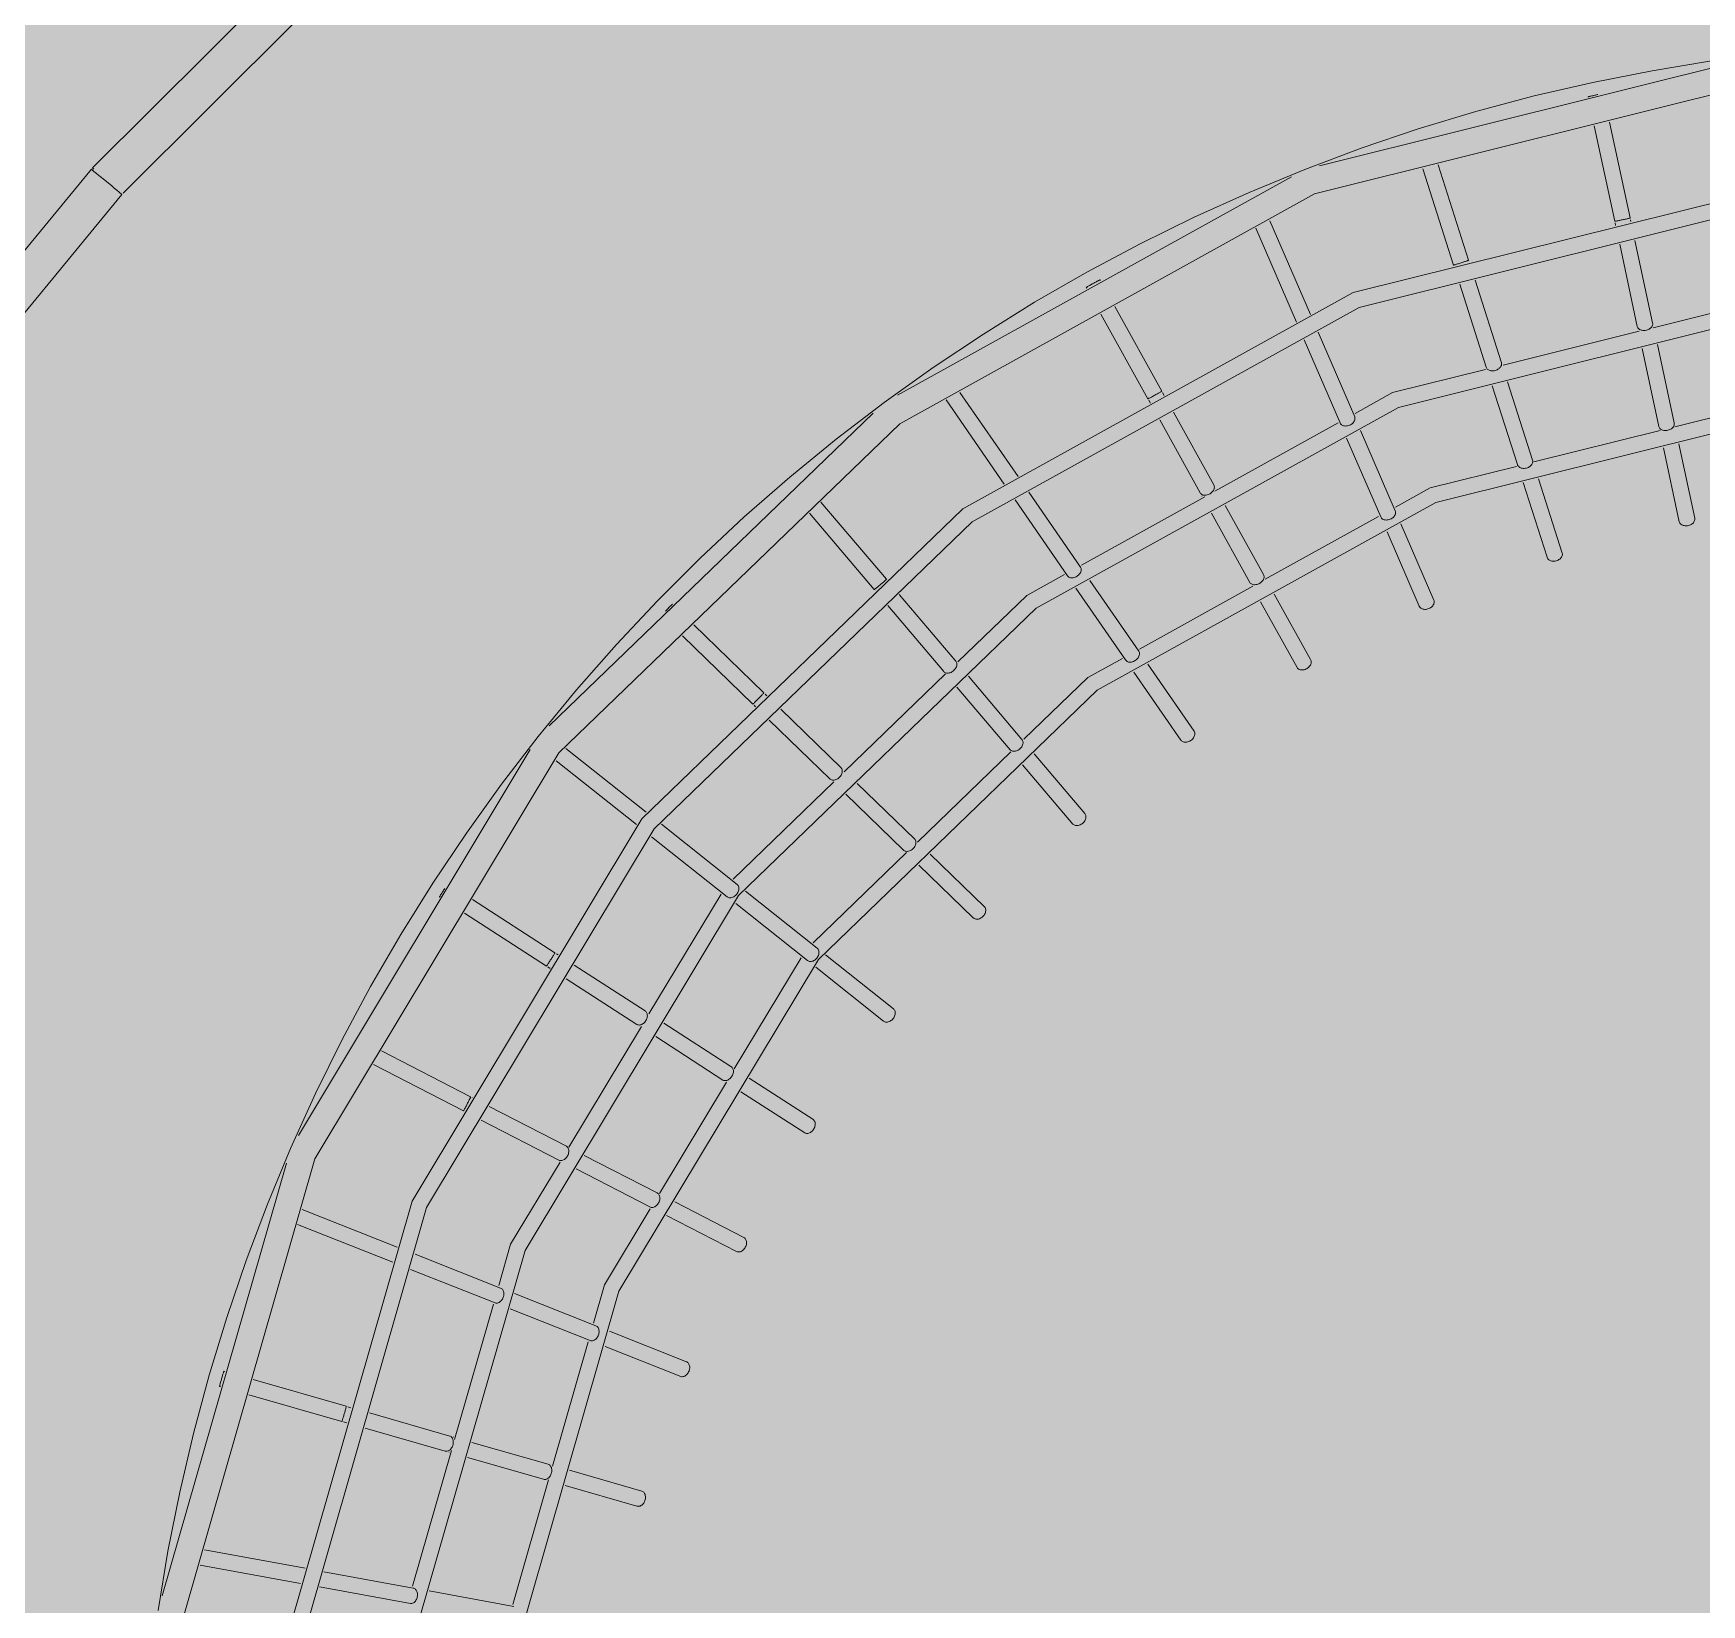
# Model space of a CAD drawing. Header units: millimetres. Extents: x -31757 to 121236, y -27283 to 59400.
# Drawn here: x 48921 to 50823, y 47683 to 49475 of the extents above; entities that cross this region are included whole.
import ezdxf

# ---------------------------------------------------------------- set-up
doc = ezdxf.new("R2010")
doc.units = ezdxf.units.MM
for name, color, linetype, lineweight in [('06_部屋の色', 8, 'Continuous', 0), ('10_見えがかり', 7, 'Continuous', 13), ('11_見えがかり（家具）', 8, 'Continuous', 9)]:
    doc.layers.add(name, color=color, linetype=linetype, lineweight=lineweight)

msp = doc.modelspace()

# ---------------------------------------------------------------- hatches: boundary and pattern name
at = {"layer": '06_部屋の色', "true_color": 0xf6e3a4}
h = msp.add_hatch(color=8, dxfattribs=at)
h.paths.add_polyline_path([(37121.8, 42081.2), (37460.6, 42484.9), (37800.4, 42887.9), (36072.4, 44348.7), (39234.8, 48988.5), (39431.2, 49276.7), (39322.7, 49373.6), (39316.9, 49378.8), (39496.9, 49642.9), (39611.1, 49540.6), (39795.6, 49811.2), (39687.3, 49908.5), (39681.5, 49913.7), (39861.6, 50178), (39975.6, 50075.3), (40009.7, 50125.4), (40040.8, 50171), (41255.9, 51953.7), (41148.6, 52052.4), (41142.8, 52057.7), (41323.5, 52322.9), (41429.2, 52225.4), (41436.5, 52218.7), (41621.7, 52490.5), (41514.7, 52589.5), (41508.9, 52594.8), (41689.8, 52860.2), (41802.5, 52755.7), (41822.1, 52784.5), (42460.9, 53721.7), (42489.9, 53764.2), (42585.7, 53895.5), (42599.7, 53914.6), (42604.4, 53920.3), (42708.9, 54045.6), (42719.4, 54058.2), (42787.8, 54136.5), (42789.9, 54138.9), (42851.9, 54248.7), (42853.6, 54251.8), (42853.6, 54251.9), (42855.9, 54255.5), (43006.4, 54494.7), (43009, 54498), (43179.6, 54718.9), (43182.4, 54721.9), (43373.5, 54925.4), (43376.6, 54928.2), (43586.3, 55112.4), (43589.7, 55114.8), (43816, 55278.1), (43817.8, 55279.1), (44024.5, 55399.8), (44060.7, 55420.9), (44277.9, 55521.2), (44317.9, 55539.6), (44543.7, 55618.6), (44585.3, 55633.1), (44817.7, 55690), (44860.4, 55700.5), (45097.2, 55734.8), (45139.9, 55741), (45140.7, 55741.1), (45144.9, 55741.3), (45427.3, 55754.9), (45483, 55754.9), (47818.2, 55754.5), (47818.4, 55903), (47818.4, 55906.5), (51414.4, 55906), (51414.2, 55759.5), (51414.2, 55754), (51454.3, 55754), (51465.9, 55754), (54573.7, 55753.6), (54613.5, 55753.6), (54615.4, 55753.6), (54621.5, 55753.6), (54623.5, 55753.5), (54625.5, 55753.4), (54626, 55753.3), (54921.2, 55738.5), (54925.4, 55737.8), (55213.9, 55693.9), (55218.1, 55692.9), (55500.8, 55620.2), (55504.7, 55618.8), (55778.8, 55518.2), (55782.5, 55516.4), (56045.2, 55388.7), (56048.5, 55386.6), (56297.2, 55233.1), (56300.2, 55230.8), (56532.3, 55053.1), (56533.1, 55052.3), (56744.8, 54853.6), (56751, 54847.7), (56772.1, 54825.8), (56777.2, 54820.5), (56821.3, 54774.8), (56991.9, 54597.6), (59427.7, 52068.4), (59746.8, 51737.1), (59781.4, 51701.1), (59794.3, 51687.7), (59792.1, 51685.6), (59685.5, 51582.1), (59787.6, 51476.3), (59791.1, 51472.7), (59705, 51389), (59196, 50899.2), (59143.7, 50847.7), (59044.4, 50949.6), (59037.6, 50956.5), (59034, 50953), (59033.8, 50952.8), (59033.1, 50952.1), (59029.9, 50949), (58743.2, 50666.6), (58401.6, 50334.7), (58400.1, 50333.3), (58394.2, 50327.5), (57903.5, 49839.6), (57892.9, 49829), (57459.3, 49402), (57563.5, 49297.4), (57566.6, 49294.3), (57502.7, 49231.4), (57154, 48880), (56803.1, 48530.9), (56319, 48038.3), (56153.9, 47871.8), (56045.6, 47978.5), (55701.8, 47631.8), (55695.6, 47625.4), (55514.2, 47438.2), (55619.3, 47335.4), (55622.9, 47331.9), (55470.9, 47175.2), (55131.2, 46829.4), (54643.1, 46321.1), (54162.4, 45825.1), (53814.8, 45458.4), (53742.7, 45383.3), (53637.7, 45483.3), (53632.6, 45488.1), (53421.1, 45267.7), (53527.7, 45166.4), (53531.3, 45163), (53479.2, 45108.7), (52996.9, 44594.7), (52522.1, 44093.2), (52295.7, 43848.7), (52189.7, 43947.7), (52184.5, 43952.5), (52071.6, 43830.4), (52067.7, 43826.3), (51742.6, 43479.6), (51737.9, 43474.5), (51735.6, 43472.1), (51731.2, 43467.3), (51729.8, 43465.8), (51272.8, 42967.2), (51268.6, 42962.6), (50788.3, 42443.3), (50777.9, 42432.1), (50470.8, 42092.4), (50464.2, 42085.1), (50122.7, 41712.2), (49662.4, 41198.3), (49653.5, 41188.4), (49653.4, 41188.2), (49652.4, 41187.1), (49194.4, 40680.5), (49188.9, 40674.4), (48872.2, 40316), (48867.4, 40310.6), (48534.9, 39939.1), (48530, 39933.5), (48072.9, 39411.1), (48066.1, 39403.3), (47608.6, 38885.3), (47437.2, 38686.8), (47550, 38588.5), (47551.8, 38587), (47406.2, 38418.2), (47073.7, 38037.8), (46615.8, 37502), (46164.6, 36979.1), (45852.2, 36608.5), (45590.5, 36302.3), (44600.9, 37138.8), (44291.6, 37400.2), (44789.6, 37987.1), (45302.9, 38587.4), (45805.3, 39170.5), (46309.8, 39751.7), (43444.8, 42248), (42931, 41656.2), (42419.5, 41062.4), (41910.1, 40466.8), (41389.8, 39853.7), (41349.7, 39806.3), (43641.2, 37870.2), (43189.5, 37333.6), (42700.5, 36748.6), (42375.7, 36357.7), (41893.4, 35773.6), (41891, 35772), (41887.6, 35772.2), (35947.6, 40658.3), (35945.8, 40661.7), (35947, 40665.4), (36615.4, 41474)])
h.paths.add_polyline_path([(52361.6, 48399.8), (52291.4, 48477.5), (52216.2, 48550.4), (52136.5, 48618.2), (52052.4, 48680.7), (51964.5, 48737.5), (51873, 48788.5), (51778.4, 48833.3), (51681.1, 48871.9), (51581.5, 48904.1), (51479.9, 48929.6), (51376.9, 48948.5), (51272.9, 48960.5), (51168.3, 48965.8), (51063.6, 48964.2), (50959.3, 48955.8), (50855.7, 48940.5), (50753.4, 48918.5), (50652.7, 48889.9), (50554, 48854.7), (50457.9, 48813.2), (50364.7, 48765.4), (50274.8, 48711.7), (50188.7, 48652.2), (50106.6, 48587.2), (50029, 48517), (49956.1, 48441.8), (49888.3, 48362.1), (49825.8, 48278), (49769, 48190.1), (49718, 48098.7), (49673.1, 48004), (49634.5, 47906.7), (49602.4, 47807.1), (49576.8, 47705.5), (49558, 47602.6), (49545.9, 47498.5), (49540.7, 47393.9), (49542.3, 47289.3), (49550.7, 47184.9), (49566, 47081.3), (49588, 46978.9), (49616.6, 46878.3), (49651.8, 46779.6), (49693.3, 46683.5), (49741, 46590.4), (49794.7, 46500.5), (49854.2, 46414.3), (49919.2, 46332.3), (49989.5, 46254.6), (50064.6, 46181.7), (50144.4, 46113.9), (50228.4, 46051.4), (50316.4, 45994.6), (50407.8, 45943.6), (50502.4, 45898.7), (50599.7, 45860.2), (50699.4, 45828), (50801, 45802.5), (50903.9, 45783.6), (51007.9, 45771.5), (51112.5, 45766.3), (51217.2, 45767.9), (51321.5, 45776.3), (51425.1, 45791.6), (51527.5, 45813.6), (51628.2, 45842.2), (51726.8, 45877.4), (51822.9, 45918.9), (51916.1, 45966.6), (52006, 46020.4), (52092.1, 46079.9), (52174.2, 46144.9), (52251.9, 46215.1), (52324.8, 46290.2), (52392.6, 46370), (52455.1, 46454.1), (52511.9, 46542), (52562.8, 46633.4), (52607.7, 46728.1), (52646.3, 46825.4), (52678.4, 46925), (52704, 47026.6), (52722.8, 47129.5), (52734.9, 47233.5), (52740.2, 47338.1), (52738.6, 47442.8), (52730.1, 47547.1), (52714.9, 47650.8), (52692.9, 47753.1), (52664.3, 47853.8), (52629.1, 47952.5), (52587.5, 48048.6), (52539.8, 48141.7), (52486.1, 48231.6), (52426.6, 48317.8)], flags=0)
at = {"layer": '10_見えがかり'}
msp.add_hatch(color=8, dxfattribs=at).paths.add_polyline_path([(42365.7, 53851.9), (42479.8, 54008.2), (42603.8, 54156.9), (42665.2, 54227.2), (42723, 54329.7), (42881.7, 54581.9), (43063.8, 54817.6), (43267.7, 55034.8), (43491.5, 55231.4), (43733.1, 55405.6), (43990.3, 55555.9), (44260.8, 55680.7), (44542, 55779), (44831.3, 55849.9), (45113.4, 55890.8), (45126.1, 55892.6), (45423.7, 55906.9), (47816.4, 55906.5), (52850.6, 55905.8), (53007.7, 55905.8), (53241.3, 55905.8), (54357.6, 55905.6), (54625.4, 55905.6), (54627.5, 55905.5), (55040.7, 55905.4), (55250.6, 55873.5), (55555.2, 55795.2), (55850.5, 55686.8), (56133.5, 55549.2), (56401.1, 55384), (56650.9, 55192.8), (56879.6, 54978), (60015.9, 51721.4), (59993.6, 51699.9), (60382.1, 51296.5), (60274, 51192.5), (59901.1, 51579.6), (59829.4, 51510), (59704.9, 51389), (59196, 50899.2), (58999.5, 50705.7), (58849.5, 50557.9), (58500.7, 50219.1), (57999.8, 49721), (57502.7, 49231.4), (57154, 48880), (57142.7, 48868.8), (56815.3, 48543.2), (56309.1, 48028.2), (56152.5, 47870.4), (55810.5, 47525.5), (55485.3, 47190), (55131.2, 46829.4), (54643.1, 46321.1), (54162.4, 45825.1), (53814.8, 45458.4), (53606.4, 45241.3), (53532.7, 45164.4), (53479.2, 45108.7), (52996.9, 44594.7), (52522, 44093.2), (52294.3, 43847.3), (52178.7, 43722.5), (51847.2, 43368.9), (51380.5, 42859.8), (50890.2, 42329.6), (50576.8, 41983), (50235.5, 41610.4), (49818, 41144.2), (49765.3, 41085.3), (49302.1, 40573), (48967.5, 40194.4), (48644.2, 39833.2), (48180.1, 39302.8), (47722.9, 38785.1), (47553.1, 38588.5), (47392.7, 38402.7), (47073.7, 38037.8), (46615.8, 37502), (46164.6, 36979.1), (45838.8, 36592.9), (45535.2, 36237.6), (45072.4, 35683.3), (44616.2, 35141.8), (44319.2, 34781), (43995.5, 34393), (43550.1, 33846.7), (43111.2, 33313.5), (42801, 32927.8), (42488.3, 32544), (42053.7, 31998.2), (41611.1, 31447.6), (41310.8, 31065.1), (41007.9, 30684.7), (40574.4, 30126.9), (40138.2, 29571.3), (39909.1, 29272.3), (39891.6, 29285.9), (39872.6, 29261.3), (32761.7, 34756.3), (32608.6, 34882.9), (32463.8, 35019.5), (32328.3, 35165.4), (32202.6, 35319.9), (32087.4, 35482.2), (31983, 35651.8), (31890.1, 35827.9), (31808.8, 36009.7), (31739.7, 36196.4), (31683.1, 36387.3), (31639, 36581.5), (31607.8, 36778.1), (31589.6, 36976.4), (31584.5, 37175.4), (31592.4, 37374.4), (31613.3, 37572.4), (31647.3, 37768.6), (31694, 37962.1), (31753.3, 38152.2), (31825, 38338), (31895.9, 38490.9), (32118.9, 38816.4), (32136.5, 38844), (35925.4, 44403), (36028.1, 44553.6), (36318, 44979), (36378.3, 45067.4), (36524.9, 45282.6), (37696.6, 47001.6), (39118.1, 49087.1), (39858, 50172.7), (39862.7, 50179.7), (40319.1, 50849.2), (40623.3, 51295.5), (40989.2, 51832.4), (41141.4, 52055.7), (41297.5, 52284.7)])

# ---------------------------------------------------------------- linework, layer by layer
at = {"layer": '11_見えがかり（家具）'}
for points in [[(48989, 49321.7), (49189.4, 49521.7), (49192.1, 49519.1), (49194.7, 49516.4), (49200, 49511.1), (49202.7, 49508.4), (49208, 49503.1), (49209.3, 49501.8), (49210.6, 49500.5), (49215.9, 49495.2), (49218.6, 49492.5), (49221.2, 49489.9), (49023.8, 49292.9)], [(50387.7, 49324.2), (50885.7, 49448.3)], [(50834.6, 49443.6), (50766.7, 49432.5), (50699.3, 49419.2), (50632.4, 49403.7), (50566, 49385.9), (50500.2, 49366.1), (50435.1, 49344.1), (50370.8, 49319.9), (50307.3, 49293.7), (50244.6, 49265.4), (50183, 49235.1), (50122.3, 49202.7), (50062.8, 49168.4), (50004.4, 49132.2), (49947.2, 49094.1), (49891.3, 49054.1), (49836.7, 49012.4), (49783.6, 48968.8), (49731.8, 48923.6), (49681.6, 48876.7), (49633, 48828.1), (49586, 48778), (49540.6, 48726.4), (49496.9, 48673.3), (49455, 48618.8), (49415, 48563), (49376.7, 48505.9), (49340.4, 48447.6), (49305.9, 48388.1), (49273.5, 48327.6), (49243, 48266), (49214.6, 48203.4), (49188.2, 48140), (49163.9, 48075.7), (49141.8, 48010.6), (49121.8, 47944.9), (49103.9, 47878.5), (49088.2, 47811.6), (49074.8, 47744.2), (49063.5, 47676.4)], [(50906.1, 49422.7), (50381.8, 49292), (49909.1, 49030), (49520.4, 48654.6), (49242.1, 48191.5), (49093.2, 47672)], [(50693.7, 49402.5), (50693.7, 49402.6), (50693.7, 49402.7), (50693.9, 49402.8), (50694.3, 49402.9), (50694.8, 49403)], [(50694.8, 49403), (50695.4, 49403.2), (50696.2, 49403.4), (50697.1, 49403.6), (50698.1, 49403.8), (50699.2, 49404), (50700.3, 49404.3), (50701.4, 49404.5), (50702.4, 49404.8), (50703.5, 49405), (50704.6, 49405.2), (50704.8, 49405.3)], [(50718.3, 49373.8), (50741.7, 49264.6), (50741.7, 49264.6), (50741.5, 49264.5), (50741.1, 49264.4), (50740.6, 49264.3), (50740, 49264.1), (50739.2, 49263.9), (50738.3, 49263.7), (50737.3, 49263.4), (50736.2, 49263.2), (50735.1, 49263), (50734.1, 49262.7), (50733, 49262.5), (50731.9, 49262.3), (50730.8, 49262), (50729.8, 49261.8), (50728.7, 49261.6), (50727.7, 49261.4), (50726.8, 49261.2), (50726, 49261.1), (50725.3, 49261), (50724.8, 49260.9), (50724.4, 49260.8), (50724.2, 49260.8), (50724.1, 49260.8), (50700.8, 49369.5)], [(48807.7, 49101.5), (48987.5, 49320.1), (48990.4, 49317.7), (48993.3, 49315.3), (48996.2, 49313), (48999.1, 49310.6), (49010.7, 49301.1), (49013.6, 49298.7), (49016.5, 49296.3), (49019.4, 49293.9), (49022.3, 49291.5), (48845.1, 49076.1)], [(48990.5, 49320.3), (48989, 49321.7)], [(50522.8, 49325.1), (50557.6, 49216.4), (50557.5, 49216.3), (50557.3, 49216.2), (50557, 49216.1), (50556.5, 49215.9), (50555.9, 49215.7), (50555.1, 49215.4), (50554.2, 49215.1), (50553.3, 49214.8), (50552.2, 49214.4), (50551.2, 49214.1), (50550.1, 49213.7), (50549.1, 49213.4), (50548, 49213.1), (50547, 49212.8), (50545.9, 49212.4), (50544.9, 49212.1), (50543.9, 49211.8), (50543, 49211.5), (50542.2, 49211.3), (50541.6, 49211.1), (50541.1, 49211), (50540.7, 49210.9), (50540.5, 49210.9), (50540.4, 49210.9), (50505.3, 49320.7)], [(49573.7, 46206.8), (49327.1, 46651.7), (49204, 47145.4), (49212.9, 47654.1), (49353.1, 48143.2), (49615.2, 48579.3), (49981.1, 48932.7), (50426.1, 49179.4), (50919.8, 49302.5)], [(49906.6, 49062.6), (50355.5, 49311.4)], [(50921.8, 49284.6), (50432.7, 49162.6), (49991.8, 48918.2), (49629.2, 48568.1), (49369.6, 48136), (49230.7, 47651.5)], [(50330.9, 49261.5), (50377.2, 49154.5)], [(50725.2, 49256), (50724.6, 49258.9)], [(50742.2, 49262.6), (50742.7, 49260.4)], [(50361.4, 49145.8), (50315.1, 49252.8)], [(50747.2, 49239), (50767.4, 49144.9), (50767.6, 49144.1), (50767.5, 49143.2), (50767.3, 49142.2), (50767, 49141.3), (50766.5, 49140.5), (50765.8, 49139.7), (50765.1, 49139), (50764.3, 49138.4), (50763.5, 49137.8), (50762.5, 49137.4), (50761.4, 49136.9), (50760.2, 49136.6), (50759, 49136.4), (50757.8, 49136.3), (50756.6, 49136.3), (50755.4, 49136.5), (50754.4, 49136.7), (50753.4, 49137.1), (50752.5, 49137.5), (50751.8, 49138), (50751.2, 49138.6), (50750.6, 49139.3), (50750.2, 49140), (50749.9, 49140.9), (50729.8, 49234.6)], [(50558.2, 49214.5), (50558.2, 49214.4)], [(50122.2, 49184.4), (50121.7, 49185.3), (50121.8, 49185.3), (50121.9, 49185.4), (50122.2, 49185.6), (50122.7, 49185.9)], [(50122.7, 49185.9), (50123.2, 49186.3), (50123.9, 49186.7), (50124.8, 49187.2), (50125.6, 49187.7), (50126.6, 49188.2), (50127.6, 49188.8), (50128.5, 49189.3), (50129.5, 49189.8), (50130.4, 49190.4), (50131.4, 49190.9), (50132.4, 49191.4), (50133.3, 49191.9), (50134.2, 49192.4), (50135.1, 49192.9), (50135.8, 49193.2), (50136.4, 49193.5), (50136.9, 49193.8), (50137.2, 49193.9), (50137.4, 49194), (50137.5, 49194), (50137.9, 49193.1)], [(50564.9, 49193.5), (50595, 49099.3), (50595.2, 49098.4), (50595.1, 49097.5), (50594.9, 49096.5), (50594.5, 49095.6), (50594, 49094.8), (50593.4, 49093.9), (50592.6, 49093.2), (50591.9, 49092.5), (50591, 49092), (50590, 49091.4), (50588.9, 49091), (50587.8, 49090.6), (50586.6, 49090.3), (50585.4, 49090.2), (50584.2, 49090.2), (50583.1, 49090.3), (50582, 49090.5), (50581, 49090.9), (50580.2, 49091.3), (50579.5, 49091.8), (50578.9, 49092.3), (50578.4, 49093), (50578, 49093.7), (50577.7, 49094.6), (50547.4, 49189.2)], [(50935.7, 49162.8), (50477.6, 49048.6), (50064.7, 48819.7), (49725.2, 48491.8), (49482, 48087.1), (49351.9, 47633.3)], [(50154.3, 49163.6), (50207.8, 49067.1), (50207.7, 49067.1), (50207.6, 49066.9), (50207.3, 49066.7), (50206.8, 49066.5), (50206.3, 49066.1), (50205.6, 49065.7), (50204.8, 49065.2), (50203.9, 49064.7), (50202.9, 49064.2), (50201.9, 49063.6), (50201, 49063.1), (50200, 49062.6), (50199.1, 49062), (50198.1, 49061.5), (50197.1, 49061), (50196.2, 49060.4), (50195.3, 49060), (50194.4, 49059.5), (50193.7, 49059.2), (50193.1, 49058.9), (50192.6, 49058.6), (50192.3, 49058.5), (50192.1, 49058.4), (50192, 49058.4), (50138.5, 49154.9)], [(50767.9, 49139.4), (50922.9, 49178)], [(50385.9, 49134.4), (50427.7, 49037.8), (50427.9, 49037), (50428, 49036.1), (50428, 49035.1), (50427.7, 49034.2), (50427.4, 49033.2), (50426.9, 49032.3), (50426.2, 49031.5), (50425.5, 49030.7), (50424.7, 49030), (50423.9, 49029.4), (50422.9, 49028.8), (50421.9, 49028.3), (50420.7, 49027.9), (50419.6, 49027.6), (50418.4, 49027.4), (50417.2, 49027.3), (50416.1, 49027.4), (50415, 49027.6), (50414.1, 49027.9), (50413.3, 49028.3), (50412.6, 49028.8), (50412, 49029.4), (50411.5, 49030), (50411.1, 49030.8), (50370.1, 49125.6)], [(50597, 49096.8), (50752.2, 49135.5)], [(50772.8, 49120.1), (50792, 49030.9), (50792.1, 49030), (50792.1, 49029.1), (50791.9, 49028.1), (50791.5, 49027.2), (50791, 49026.4), (50790.4, 49025.6), (50789.7, 49024.9), (50788.9, 49024.2), (50788, 49023.7), (50787.1, 49023.2), (50786, 49022.8), (50784.8, 49022.4), (50783.6, 49022.2), (50782.4, 49022.1), (50781.2, 49022.1), (50780, 49022.3), (50778.9, 49022.5), (50778, 49022.9), (50777.1, 49023.4), (50776.4, 49023.9), (50775.7, 49024.4), (50775.2, 49025.1), (50774.7, 49025.9), (50774.4, 49026.7), (50755.3, 49115.8)], [(50428.2, 49041.6), (50471, 49065.4), (50576.8, 49091.7)], [(50602, 49077.6), (50630.6, 48988.2), (50630.7, 48987.3), (50630.7, 48986.3), (50630.5, 48985.4), (50630.1, 48984.5), (50629.6, 48983.6), (50629, 48982.8), (50628.3, 48982), (50627.5, 48981.3), (50626.6, 48980.7), (50625.7, 48980.2), (50624.6, 48979.7), (50623.5, 48979.4), (50622.3, 48979.1), (50621, 48979), (50619.9, 48978.9), (50618.7, 48979.1), (50617.6, 48979.3), (50616.7, 48979.6), (50615.8, 48980.1), (50615.1, 48980.6), (50614.5, 48981.1), (50614, 48981.8), (50613.5, 48982.6), (50613.3, 48983.4), (50584.5, 49073.2)], [(50028.1, 48961.1), (49961.9, 49057)], [(49977.7, 49065.7), (50043.9, 48969.8)], [(50194.8, 49053.4), (50193, 49056.7)], [(50208.7, 49065.4), (50210.5, 49062.2)], [(50792.8, 49026.3), (50936.2, 49062.1)], [(50948.9, 49046.9), (50520.4, 48940), (50134.2, 48725.9), (49816.5, 48419.1), (49589, 48040.6), (49467.3, 47616.1)], [(49509.5, 48685.5), (49878.7, 49042)], [(50221.1, 49043.1), (50267.1, 48960.2), (50267.4, 48959.4), (50267.7, 48958.6), (50267.8, 48957.7), (50267.7, 48956.7), (50267.5, 48955.7), (50267.2, 48954.8), (50266.7, 48953.8), (50266.1, 48952.9), (50265.4, 48952.1), (50264.6, 48951.4), (50263.8, 48950.7), (50262.8, 48950.1), (50261.8, 48949.5), (50260.7, 48949.1), (50259.5, 48948.7), (50258.4, 48948.5), (50257.2, 48948.4), (50256.1, 48948.5), (50255.1, 48948.6), (50254.2, 48948.9), (50253.4, 48949.3), (50252.7, 48949.8), (50252.1, 48950.3), (50251.6, 48951), (50205.4, 49034.3)], [(50268.2, 48952.9), (50408.9, 49030.9)], [(50434.3, 49022.3), (50473.9, 48930.7), (50474.2, 48929.9), (50474.3, 48928.9), (50474.3, 48928), (50474.1, 48927), (50473.7, 48926.1), (50473.2, 48925.2), (50472.6, 48924.3), (50471.9, 48923.5), (50471.1, 48922.8), (50470.3, 48922.2), (50469.3, 48921.6), (50468.2, 48921.1), (50467.1, 48920.7), (50465.9, 48920.4), (50464.8, 48920.2), (50463.6, 48920.1), (50462.5, 48920.2), (50461.4, 48920.4), (50460.5, 48920.7), (50459.6, 48921.1), (50458.9, 48921.6), (50458.3, 48922.2), (50457.8, 48922.9), (50457.4, 48923.6), (50418.5, 49013.6)], [(50632.1, 48986.3), (50776, 49022.1)], [(50797.1, 49006.9), (50815.3, 48922.4), (50815.4, 48921.5), (50815.4, 48920.6), (50815.2, 48919.6), (50814.9, 48918.7), (50814.4, 48917.9), (50813.8, 48917), (50813.1, 48916.3), (50812.3, 48915.7), (50811.4, 48915.1), (50810.4, 48914.6), (50809.4, 48914.2), (50808.2, 48913.8), (50807, 48913.6), (50805.8, 48913.5), (50804.6, 48913.5), (50803.4, 48913.7), (50802.3, 48913.9), (50801.3, 48914.3), (50800.5, 48914.8), (50799.7, 48915.3), (50799.1, 48915.9), (50798.5, 48916.5), (50798.1, 48917.3), (50797.8, 48918.2), (50779.6, 49002.6)], [(50474.3, 48934.9), (50513.8, 48956.8), (50612, 48981.3)], [(50269.3, 48956.2), (50269.4, 48955.9)], [(50637.3, 48967.1), (50664.4, 48882.5), (50664.6, 48881.6), (50664.5, 48880.6), (50664.4, 48879.7), (50664, 48878.7), (50663.5, 48877.8), (50662.9, 48877), (50662.2, 48876.3), (50661.4, 48875.6), (50660.5, 48875), (50659.6, 48874.4), (50658.5, 48874), (50657.4, 48873.6), (50656.2, 48873.3), (50655, 48873.2), (50653.8, 48873.2), (50652.6, 48873.3), (50651.5, 48873.5), (50650.6, 48873.9), (50649.7, 48874.3), (50649, 48874.8), (50648.4, 48875.4), (50647.8, 48876), (50647.4, 48876.8), (50647.1, 48877.7), (50619.9, 48962.8)], [(49819.3, 48940.5), (49893.8, 48852.5), (49893.8, 48852.4), (49893.7, 48852.3), (49893.4, 48852), (49893, 48851.7), (49892.5, 48851.2), (49891.9, 48850.7), (49891.2, 48850), (49890.5, 48849.4), (49889.6, 48848.6), (49888.8, 48847.9), (49888, 48847.2), (49887.1, 48846.5), (49886.3, 48845.8), (49885.4, 48845.1), (49884.6, 48844.4), (49883.7, 48843.7), (49882.9, 48843), (49882.2, 48842.4), (49881.6, 48841.9), (49881.1, 48841.5), (49880.6, 48841.2), (49880.3, 48841), (49880.2, 48840.9), (49880.1, 48840.9), (49806.3, 48928)], [(50056.4, 48951.8), (50115.3, 48866.5), (50115.7, 48865.7), (50115.9, 48864.9), (50116, 48864), (50116, 48863), (50115.8, 48862), (50115.4, 48861), (50115, 48860), (50114.4, 48859.1), (50113.7, 48858.2), (50113, 48857.4), (50112.1, 48856.7), (50111.2, 48856.1), (50110.2, 48855.5), (50109.1, 48855), (50108, 48854.6), (50106.9, 48854.3), (50105.8, 48854.2), (50104.7, 48854.2), (50103.7, 48854.3), (50102.8, 48854.6), (50102, 48855), (50101.3, 48855.4), (50100.7, 48856), (50100.3, 48856.6), (50040.6, 48943)], [(50116.2, 48868.7), (50256.7, 48946.6)], [(50253.7, 48947.2), (50253.4, 48947.7)], [(50280, 48936.8), (50323.6, 48858.1), (50324, 48857.4), (50324.3, 48856.5), (50324.4, 48855.6), (50324.4, 48854.6), (50324.1, 48853.6), (50323.8, 48852.7), (50323.3, 48851.7), (50322.7, 48850.8), (50322, 48850), (50321.2, 48849.3), (50320.4, 48848.6), (50319.5, 48848), (50318.4, 48847.4), (50317.3, 48846.9), (50316.2, 48846.6), (50315, 48846.4), (50313.9, 48846.3), (50312.8, 48846.3), (50311.7, 48846.5), (50310.8, 48846.8), (50310, 48847.2), (50309.3, 48847.7), (50308.7, 48848.2), (50308.2, 48848.9), (50264.3, 48928.1)], [(50325.8, 48852.5), (50455, 48924.2)], [(50480.5, 48915.6), (50518, 48828.8), (50518.3, 48828), (50518.4, 48827.1), (50518.3, 48826.1), (50518.1, 48825.1), (50517.8, 48824.2), (50517.3, 48823.3), (50516.7, 48822.4), (50516, 48821.6), (50515.2, 48820.9), (50514.4, 48820.3), (50513.4, 48819.7), (50512.4, 48819.1), (50511.2, 48818.7), (50510.1, 48818.4), (50508.9, 48818.2), (50507.7, 48818.2), (50506.6, 48818.3), (50505.5, 48818.5), (50504.5, 48818.8), (50503.7, 48819.2), (50503, 48819.7), (50502.4, 48820.3), (50501.9, 48820.9), (50501.4, 48821.7), (50464.7, 48906.8)], [(49881.5, 48839.2), (49881.4, 48839.3)], [(49975.4, 48758.3), (50054, 48834.2), (50096.9, 48858)], [(50125.8, 48851.3), (50181.6, 48770.5), (50182, 48769.7), (50182.3, 48768.9), (50182.4, 48767.9), (50182.3, 48766.9), (50182.1, 48765.9), (50181.8, 48764.9), (50181.3, 48763.9), (50180.7, 48763), (50180.1, 48762.1), (50179.3, 48761.3), (50178.5, 48760.6), (50177.6, 48760), (50176.6, 48759.4), (50175.5, 48758.9), (50174.4, 48758.5), (50173.3, 48758.2), (50172.1, 48758.1), (50171, 48758.1), (50170, 48758.2), (50169.1, 48758.5), (50168.3, 48758.9), (50167.7, 48759.4), (50167.1, 48759.9), (50166.6, 48760.6), (50110, 48842.5)], [(50182.3, 48773), (50311.6, 48844.7)], [(49641.9, 48816.1), (49642.1, 48816.3), (49642.8, 48817.1), (49643.6, 48817.8), (49644.3, 48818.6), (49645.1, 48819.4), (49645.9, 48820.2), (49646.7, 48821), (49647.4, 48821.7), (49648.1, 48822.4), (49648.7, 48822.9), (49649.1, 48823.4), (49649.5, 48823.7), (49649.8, 48824), (49650, 48824.1), (49650, 48824.1), (49650.1, 48824)], [(49908.6, 48835.1), (49972.9, 48759.1), (49973.4, 48758.4), (49973.8, 48757.6), (49974.1, 48756.8), (49974.2, 48755.8), (49974.2, 48754.8), (49974, 48753.8), (49973.7, 48752.7), (49973.2, 48751.7), (49972.6, 48750.8), (49972, 48749.9), (49971.3, 48749.1), (49970.5, 48748.3), (49969.6, 48747.6), (49968.6, 48747), (49967.6, 48746.4), (49966.5, 48746), (49965.4, 48745.7), (49964.3, 48745.5), (49963.2, 48745.5), (49962.3, 48745.6), (49961.4, 48745.9), (49960.6, 48746.2), (49959.9, 48746.7), (49959.4, 48747.2), (49895.6, 48822.5)], [(50336.1, 48835.6), (50377.4, 48761.1), (50377.8, 48760.3), (50378.1, 48759.5), (50378.2, 48758.5), (50378.2, 48757.5), (50378, 48756.5), (50377.6, 48755.6), (50377.2, 48754.6), (50376.6, 48753.7), (50375.9, 48752.9), (50375.1, 48752.1), (50374.3, 48751.5), (50373.4, 48750.8), (50372.3, 48750.3), (50371.2, 48749.8), (50370.1, 48749.4), (50368.9, 48749.2), (50367.7, 48749.1), (50366.6, 48749.2), (50365.6, 48749.4), (50364.7, 48749.7), (50363.8, 48750.1), (50363.1, 48750.5), (50362.5, 48751.1), (50362, 48751.8), (50320.4, 48826.9)], [(49674.4, 48800.5), (49754.1, 48723.1), (49754.1, 48723.1), (49754, 48722.9), (49753.8, 48722.6), (49753.4, 48722.2), (49753, 48721.7), (49752.4, 48721.1), (49751.8, 48720.4), (49751.1, 48719.7), (49750.3, 48718.9), (49749.6, 48718.1), (49748.8, 48717.3), (49748, 48716.5), (49747.3, 48715.7), (49746.5, 48714.9), (49745.7, 48714.2), (49745, 48713.4), (49744.2, 48712.7), (49743.6, 48712), (49743, 48711.4), (49742.5, 48711), (49742.1, 48710.6), (49741.8, 48710.4), (49741.7, 48710.3), (49741.6, 48710.2), (49661.4, 48788)], [(49845.6, 48632.9), (49961.3, 48744.7)], [(50050.7, 48670.1), (50123.5, 48740.4), (50163, 48762.3)], [(50191.9, 48755.6), (50244.6, 48679.2), (50245.1, 48678.4), (50245.3, 48677.5), (50245.5, 48676.6), (50245.4, 48675.6), (50245.2, 48674.5), (50244.9, 48673.5), (50244.4, 48672.5), (50243.9, 48671.6), (50243.2, 48670.7), (50242.5, 48670), (50241.7, 48669.2), (50240.7, 48668.6), (50239.7, 48668), (50238.7, 48667.5), (50237.5, 48667.1), (50236.4, 48666.8), (50235.3, 48666.7), (50234.2, 48666.7), (50233.2, 48666.9), (50232.2, 48667.1), (50231.4, 48667.5), (50230.8, 48668), (50230.2, 48668.5), (50229.6, 48669.2), (50176, 48746.8)], [(49987.3, 48742.1), (50048.3, 48670), (50048.8, 48669.3), (50049.2, 48668.6), (50049.5, 48667.7), (50049.6, 48666.7), (50049.6, 48665.7), (50049.4, 48664.7), (50049.1, 48663.6), (50048.7, 48662.6), (50048.1, 48661.6), (50047.5, 48660.7), (50046.8, 48659.9), (50046, 48659.2), (50045.1, 48658.5), (50044.1, 48657.8), (50043.1, 48657.3), (50042, 48656.9), (50040.9, 48656.6), (50039.8, 48656.4), (50038.7, 48656.4), (50037.7, 48656.5), (50036.8, 48656.8), (50036, 48657.1), (50035.4, 48657.6), (50034.8, 48658.1), (49974.3, 48729.6)], [(49744.7, 48707.2), (49743, 48708.8)], [(49755.6, 48721.7), (49757.7, 48719.7)], [(49773.4, 48704.5), (49842.3, 48637.6), (49842.8, 48636.9), (49843.2, 48636.2), (49843.5, 48635.3), (49843.6, 48634.3), (49843.6, 48633.3), (49843.5, 48632.2), (49843.2, 48631.1), (49842.8, 48630.1), (49842.2, 48629.1), (49841.6, 48628.2), (49840.9, 48627.3), (49840.2, 48626.5), (49839.3, 48625.8), (49838.4, 48625.1), (49837.4, 48624.5), (49836.3, 48624.1), (49835.3, 48623.7), (49834.2, 48623.5), (49833.2, 48623.5), (49832.2, 48623.6), (49831.3, 48623.8), (49830.6, 48624.2), (49829.9, 48624.6), (49829.4, 48625.1), (49760.4, 48692)], [(49223.6, 48218.4), (49487.9, 48658.3)], [(49528.5, 48659.7), (49620.1, 48586.9)], [(49929.3, 48552.9), (50035.6, 48655.6)], [(50062.2, 48653.6), (50120, 48585.3), (50120.5, 48584.6), (50120.9, 48583.8), (50121.2, 48583), (50121.4, 48582), (50121.4, 48581), (50121.2, 48579.9), (50120.9, 48578.9), (50120.4, 48577.8), (50119.9, 48576.9), (50119.2, 48576), (50118.5, 48575.2), (50117.8, 48574.4), (50116.9, 48573.7), (50115.9, 48573.1), (50114.9, 48572.5), (50113.8, 48572.1), (50112.6, 48571.8), (50111.5, 48571.6), (50110.5, 48571.6), (50109.5, 48571.8), (50108.6, 48572), (50107.8, 48572.4), (50107.1, 48572.9), (50106.5, 48573.4), (50049.2, 48641.1)], [(49608.9, 48572.8), (49517.3, 48645.6)], [(49719, 48510.7), (49833.8, 48621.5)], [(49860.6, 48619.8), (49926.1, 48556.3), (49926.6, 48555.7), (49927, 48554.9), (49927.3, 48554), (49927.5, 48553), (49927.5, 48552), (49927.3, 48550.9), (49927, 48549.8), (49926.6, 48548.8), (49926.1, 48547.8), (49925.5, 48546.8), (49924.8, 48546), (49924, 48545.2), (49923.2, 48544.5), (49922.2, 48543.8), (49921.2, 48543.2), (49920.2, 48542.7), (49919.1, 48542.4), (49918, 48542.2), (49917, 48542.2), (49916, 48542.3), (49915.2, 48542.5), (49914.4, 48542.9), (49913.7, 48543.3), (49913.1, 48543.9), (49847.7, 48607.4)], [(49637.3, 48573.1), (49723.7, 48504.4), (49724.3, 48503.9), (49724.8, 48503.2), (49725.2, 48502.5), (49725.5, 48501.6), (49725.6, 48500.6), (49725.7, 48499.5), (49725.5, 48498.4), (49725.3, 48497.3), (49724.9, 48496.2), (49724.4, 48495.2), (49723.8, 48494.2), (49723.2, 48493.4), (49722.5, 48492.5), (49721.7, 48491.8), (49720.8, 48491.1), (49719.8, 48490.4), (49718.8, 48489.9), (49717.7, 48489.6), (49716.7, 48489.3), (49715.7, 48489.3), (49714.8, 48489.4), (49713.9, 48489.6), (49713.2, 48489.9), (49712.5, 48490.4), (49626.1, 48559)], [(49810.4, 48438.1), (49916.8, 48540.8)], [(49943.7, 48539.2), (50005.8, 48479.1), (50006.3, 48478.4), (50006.7, 48477.6), (50007, 48476.7), (50007.2, 48475.7), (50007.2, 48474.7), (50007, 48473.6), (50006.7, 48472.5), (50006.3, 48471.5), (50005.8, 48470.5), (50005.2, 48469.5), (50004.5, 48468.7), (50003.8, 48467.9), (50002.9, 48467.1), (50002, 48466.5), (50001, 48465.9), (49999.9, 48465.4), (49998.8, 48465.1), (49997.7, 48464.9), (49996.7, 48464.9), (49995.7, 48465), (49994.9, 48465.2), (49994.1, 48465.6), (49993.4, 48466.1), (49992.8, 48466.6), (49930.8, 48526.7)], [(49384.6, 48490.2), (49384.4, 48490.2), (49384.4, 48490.3), (49384.5, 48490.5), (49384.7, 48490.8), (49385, 48491.3), (49385.3, 48491.8), (49385.7, 48492.5), (49386.2, 48493.3), (49386.8, 48494.2), (49387.3, 48495.1), (49387.9, 48496.1), (49388.5, 48497), (49389.1, 48497.9), (49389.7, 48498.8), (49390.3, 48499.8), (49390.4, 48500)], [(49733.3, 48496.8), (49815, 48431.8), (49815.6, 48431.2), (49816.1, 48430.6), (49816.5, 48429.8), (49816.9, 48428.9), (49817, 48427.9), (49817, 48426.8), (49816.9, 48425.7), (49816.7, 48424.6), (49816.3, 48423.5), (49815.8, 48422.5), (49815.2, 48421.5), (49814.6, 48420.6), (49813.9, 48419.8), (49813.1, 48419.1), (49812.2, 48418.3), (49811.2, 48417.7), (49810.2, 48417.2), (49809.1, 48416.9), (49808.1, 48416.7), (49807.1, 48416.6), (49806.1, 48416.7), (49805.3, 48416.9), (49804.5, 48417.3), (49803.8, 48417.7), (49722.1, 48482.8)], [(49422.2, 48487.3), (49516, 48426.6), (49516, 48426.6), (49515.9, 48426.4), (49515.8, 48426), (49515.5, 48425.6), (49515.2, 48425), (49514.7, 48424.3), (49514.2, 48423.5), (49513.7, 48422.6), (49513.1, 48421.7), (49512.5, 48420.8), (49511.9, 48419.8), (49511.3, 48418.9), (49510.7, 48418), (49510.1, 48417.1), (49509.5, 48416.2), (49508.9, 48415.3), (49508.4, 48414.4), (49507.8, 48413.6), (49507.4, 48413), (49507, 48412.4), (49506.7, 48412), (49506.4, 48411.7), (49506.3, 48411.5), (49506.3, 48411.5), (49412.9, 48471.8)], [(49623.2, 48356.8), (49705.4, 48493.5)], [(49517.7, 48425.5), (49519.7, 48424.3)], [(49720.5, 48294.1), (49796.7, 48420.9)], [(49824.6, 48424.2), (49901.9, 48362.7), (49902.5, 48362.1), (49903, 48361.5), (49903.4, 48360.7), (49903.7, 48359.8), (49903.9, 48358.8), (49904, 48357.7), (49903.8, 48356.6), (49903.6, 48355.5), (49903.2, 48354.4), (49902.7, 48353.3), (49902.2, 48352.4), (49901.5, 48351.5), (49900.8, 48350.7), (49900, 48349.9), (49899.1, 48349.2), (49898.1, 48348.6), (49897.1, 48348.1), (49896, 48347.7), (49895, 48347.5), (49894, 48347.5), (49893, 48347.6), (49892.1, 48347.8), (49891.4, 48348.2), (49890.7, 48348.6), (49813.4, 48410.1)], [(49510.4, 48408.8), (49507.9, 48410.4)], [(49538, 48412.4), (49618.7, 48360.3), (49619.3, 48359.8), (49619.9, 48359.3), (49620.4, 48358.6), (49620.8, 48357.8), (49621.1, 48356.9), (49621.3, 48355.9), (49621.4, 48354.8), (49621.3, 48353.7), (49621.1, 48352.6), (49620.7, 48351.5), (49620.3, 48350.4), (49619.7, 48349.4), (49619.2, 48348.5), (49618.5, 48347.6), (49617.7, 48346.8), (49616.9, 48346.1), (49615.9, 48345.4), (49615, 48344.9), (49613.9, 48344.5), (49612.9, 48344.3), (49612, 48344.2), (49611, 48344.3), (49610.2, 48344.5), (49609.5, 48344.8), (49528.8, 48397)], [(49640.1, 48346.4), (49716.7, 48296.9), (49717.4, 48296.5), (49717.9, 48295.9), (49718.5, 48295.2), (49718.9, 48294.4), (49719.2, 48293.5), (49719.4, 48292.5), (49719.5, 48291.4), (49719.4, 48290.3), (49719.2, 48289.2), (49718.8, 48288.1), (49718.4, 48287), (49717.8, 48286), (49717.2, 48285.1), (49716.6, 48284.2), (49715.8, 48283.4), (49714.9, 48282.7), (49714, 48282), (49713, 48281.5), (49712, 48281.1), (49711, 48280.9), (49710, 48280.8), (49709.1, 48280.9), (49708.2, 48281.1), (49707.5, 48281.5), (49630.9, 48331)], [(49531.9, 48204.8), (49614.7, 48342.7)], [(49612.5, 48342.8), (49612.4, 48342.9)], [(49318.4, 48314.6), (49419.9, 48262.3), (49419.9, 48262.2), (49419.8, 48262), (49419.7, 48261.7), (49419.5, 48261.2), (49419.2, 48260.6), (49418.8, 48259.9), (49418.4, 48259), (49418, 48258.1), (49417.5, 48257.1), (49417, 48256.1), (49416.5, 48255.1), (49416, 48254.2), (49415.5, 48253.2), (49415, 48252.2), (49414.4, 48251.2), (49413.9, 48250.3), (49413.5, 48249.4), (49413, 48248.6), (49412.6, 48247.8), (49412.3, 48247.3), (49412, 48246.8), (49411.8, 48246.5), (49411.7, 48246.3), (49411.6, 48246.3), (49309.1, 48299.1)], [(49635.3, 48152.2), (49711.6, 48279.2)], [(49737.4, 48283.6), (49809.9, 48236.7), (49810.6, 48236.2), (49811.2, 48235.7), (49811.7, 48235), (49812.1, 48234.2), (49812.5, 48233.3), (49812.7, 48232.2), (49812.7, 48231.1), (49812.7, 48230), (49812.4, 48228.9), (49812.1, 48227.8), (49811.7, 48226.7), (49811.1, 48225.7), (49810.5, 48224.8), (49809.9, 48223.9), (49809.1, 48223.1), (49808.2, 48222.4), (49807.3, 48221.8), (49806.3, 48221.2), (49805.3, 48220.9), (49804.2, 48220.6), (49803.3, 48220.6), (49802.3, 48220.6), (49801.5, 48220.9), (49800.7, 48221.2), (49728.1, 48268.1)], [(49421.7, 48261.4), (49421.8, 48261.3)], [(49441.2, 48251.3), (49529, 48206.1), (49529.6, 48205.7), (49530.2, 48205.1), (49530.7, 48204.5), (49531.2, 48203.7), (49531.5, 48202.7), (49531.7, 48201.7), (49531.8, 48200.6), (49531.8, 48199.5), (49531.6, 48198.3), (49531.3, 48197.2), (49530.9, 48196.1), (49530.4, 48195), (49529.8, 48194.1), (49529.2, 48193.2), (49528.5, 48192.4), (49527.7, 48191.6), (49526.8, 48191), (49525.9, 48190.4), (49524.9, 48190), (49523.9, 48189.7), (49523, 48189.6), (49522.1, 48189.7), (49521.2, 48189.9), (49520.5, 48190.2), (49431.9, 48235.8)], [(49549.5, 48195.5), (49632.7, 48152.7), (49633.4, 48152.2), (49634, 48151.7), (49634.5, 48151), (49635, 48150.2), (49635.3, 48149.2), (49635.5, 48148.2), (49635.6, 48147.1), (49635.6, 48146), (49635.4, 48144.8), (49635.1, 48143.7), (49634.7, 48142.6), (49634.2, 48141.5), (49633.7, 48140.6), (49633, 48139.7), (49632.3, 48138.9), (49631.5, 48138.1), (49630.6, 48137.5), (49629.7, 48136.9), (49628.7, 48136.5), (49627.7, 48136.3), (49626.7, 48136.2), (49625.8, 48136.3), (49625, 48136.5), (49624.2, 48136.8), (49540.2, 48180.1)], [(49068.3, 47693.3), (49209.8, 48186.6)], [(49452, 48047.2), (49465.5, 48094.3), (49521.8, 48188)], [(49652.6, 48142.5), (49731.4, 48101.8), (49732.1, 48101.4), (49732.7, 48100.8), (49733.2, 48100.1), (49733.7, 48099.3), (49734, 48098.4), (49734.3, 48097.4), (49734.4, 48096.2), (49734.3, 48095.1), (49734.2, 48093.9), (49733.9, 48092.8), (49733.5, 48091.7), (49733, 48090.7), (49732.4, 48089.7), (49731.8, 48088.9), (49731, 48088), (49730.2, 48087.3), (49729.3, 48086.6), (49728.4, 48086.1), (49727.4, 48085.7), (49726.4, 48085.4), (49725.4, 48085.4), (49724.5, 48085.4), (49723.6, 48085.7), (49722.9, 48086), (49643.3, 48127)], [(49331.1, 48073.6), (49222.7, 48116.6)], [(49227.7, 48134), (49336.1, 48091)], [(49560.1, 48004.3), (49572.5, 48047.8), (49624.6, 48134.5)], [(49356.5, 48082.9), (49454.1, 48044.2), (49454.8, 48043.9), (49455.5, 48043.5), (49456.1, 48042.9), (49456.6, 48042.2), (49457.1, 48041.4), (49457.4, 48040.5), (49457.7, 48039.4), (49457.8, 48038.3), (49457.8, 48037.1), (49457.7, 48036), (49457.4, 48034.8), (49457.1, 48033.7), (49456.6, 48032.6), (49456.1, 48031.7), (49455.5, 48030.8), (49454.9, 48029.9), (49454.1, 48029.2), (49453.2, 48028.5), (49452.3, 48027.9), (49451.4, 48027.5), (49450.5, 48027.2), (49449.5, 48027.1), (49448.6, 48027.2), (49447.8, 48027.4), (49351.5, 48065.6)], [(49401.6, 47871.6), (49445.9, 48026)], [(49470, 48037.9), (49562.6, 48001.2), (49563.3, 48000.9), (49564, 48000.4), (49564.6, 47999.9), (49565.1, 47999.2), (49565.6, 47998.4), (49566, 47997.4), (49566.2, 47996.4), (49566.4, 47995.2), (49566.4, 47994.1), (49566.2, 47992.9), (49566, 47991.7), (49565.6, 47990.6), (49565.2, 47989.6), (49564.7, 47988.6), (49564.1, 47987.7), (49563.4, 47986.9), (49562.6, 47986.1), (49561.8, 47985.4), (49560.9, 47984.9), (49559.9, 47984.4), (49559, 47984.2), (49558, 47984.1), (49557.1, 47984.2), (49556.3, 47984.4), (49465, 48020.6)], [(49578.1, 47995.1), (49665.8, 47960.3), (49666.5, 47960), (49667.2, 47959.5), (49667.8, 47959), (49668.4, 47958.3), (49668.8, 47957.4), (49669.2, 47956.5), (49669.5, 47955.4), (49669.6, 47954.3), (49669.6, 47953.1), (49669.5, 47951.9), (49669.2, 47950.8), (49668.9, 47949.6), (49668.4, 47948.6), (49667.9, 47947.7), (49667.3, 47946.8), (49666.6, 47945.9), (49665.9, 47945.2), (49665, 47944.5), (49664.1, 47943.9), (49663.1, 47943.5), (49662.2, 47943.3), (49661.2, 47943.2), (49660.3, 47943.2), (49659.4, 47943.5), (49573.1, 47977.7)], [(49513.2, 47841), (49554, 47983.1)], [(49134.6, 47931.8), (49133.7, 47932.1), (49133.7, 47932.2), (49133.7, 47932.4), (49133.8, 47932.7), (49133.9, 47933.2), (49134.1, 47933.9), (49134.3, 47934.7), (49134.5, 47935.6), (49134.8, 47936.6), (49135.1, 47937.6), (49135.4, 47938.7), (49135.7, 47939.8), (49136, 47940.8), (49136.3, 47941.9), (49136.6, 47942.9), (49136.9, 47944), (49137.2, 47945), (49137.5, 47946), (49137.8, 47946.9), (49138, 47947.7)], [(49138, 47947.7), (49138.2, 47948.3), (49138.4, 47948.8), (49138.5, 47949.1), (49138.6, 47949.3), (49138.7, 47949.4), (49139.6, 47949.1)], [(49172, 47939.8), (49278.1, 47909.4), (49278.1, 47909.3), (49278.1, 47909.1), (49278, 47908.8), (49277.9, 47908.3), (49277.7, 47907.6), (49277.5, 47906.8), (49277.3, 47905.9), (49277, 47904.9), (49276.7, 47903.9), (49276.4, 47902.8), (49276.1, 47901.7), (49275.8, 47900.7), (49275.5, 47899.7), (49275.2, 47898.6), (49274.9, 47897.5), (49274.6, 47896.5), (49274.3, 47895.5), (49274, 47894.6), (49273.8, 47893.8), (49273.6, 47893.2), (49273.4, 47892.7), (49273.3, 47892.4), (49273.2, 47892.2), (49273.1, 47892.1), (49167.1, 47922.5)], [(49280, 47908.9), (49283.5, 47907.8)], [(49278.6, 47890.6), (49275.1, 47891.6)], [(49304.5, 47901.8), (49396.2, 47875.5), (49396.9, 47875.2), (49397.6, 47874.8), (49398.2, 47874.2), (49398.7, 47873.5), (49399.2, 47872.7), (49399.6, 47871.7), (49399.9, 47870.7), (49400.1, 47869.5), (49400.1, 47868.3), (49400.1, 47867.1), (49399.9, 47866), (49399.5, 47864.8), (49399.2, 47863.8), (49398.7, 47862.8), (49398.1, 47861.9), (49397.5, 47861), (49396.8, 47860.2), (49396, 47859.5), (49395.1, 47859), (49394.2, 47858.5), (49393.3, 47858.3), (49392.4, 47858.2), (49391.5, 47858.2), (49390.7, 47858.4), (49299.6, 47884.5)], [(49399.8, 47874.5), (49400.3, 47874.3)], [(49353.7, 47704.3), (49398, 47859)], [(49395.4, 47857.1), (49395, 47857.2)], [(49421.3, 47868.3), (49508.4, 47843.4), (49509.1, 47843), (49509.8, 47842.6), (49510.4, 47842), (49511, 47841.3), (49511.5, 47840.5), (49511.9, 47839.5), (49512.2, 47838.4), (49512.4, 47837.3), (49512.4, 47836.1), (49512.3, 47834.9), (49512.1, 47833.7), (49511.8, 47832.6), (49511.4, 47831.5), (49510.9, 47830.6), (49510.4, 47829.7), (49509.8, 47828.8), (49509, 47828), (49508.2, 47827.3), (49507.3, 47826.8), (49506.4, 47826.3), (49505.5, 47826.1), (49504.6, 47826), (49503.7, 47826), (49502.8, 47826.3), (49416.4, 47851)], [(49532.6, 47836.4), (49615.1, 47812.8), (49615.9, 47812.4), (49616.6, 47812), (49617.2, 47811.4), (49617.7, 47810.7), (49618.2, 47809.8), (49618.7, 47808.9), (49619, 47807.8), (49619.1, 47806.6), (49619.2, 47805.5), (49619.1, 47804.3), (49618.9, 47803.1), (49618.6, 47801.9), (49618.2, 47800.9), (49617.7, 47799.9), (49617.2, 47799), (49616.5, 47798.2), (49615.8, 47797.4), (49614.9, 47796.7), (49614, 47796.1), (49613.1, 47795.7), (49612.2, 47795.5), (49611.2, 47795.4), (49610.3, 47795.5), (49609.5, 47795.7), (49527.6, 47819.2)], [(49468, 47683.3), (49508.8, 47825.4)], [(49116.4, 47745.8), (49231.1, 47724.8)], [(49226.1, 47707.4), (49111.4, 47728.4)], [(49252.6, 47720.8), (49354.3, 47702.2), (49355.1, 47702), (49355.9, 47701.6), (49356.5, 47701.2), (49357.2, 47700.6), (49357.7, 47699.9), (49358.3, 47699.1), (49358.7, 47698.1), (49359, 47697), (49359.2, 47695.9), (49359.3, 47694.7), (49359.3, 47693.4), (49359.1, 47692.2), (49358.9, 47691.1), (49358.5, 47690), (49358.1, 47689.1), (49357.6, 47688.2), (49357, 47687.3), (49356.3, 47686.5), (49355.6, 47685.8), (49354.7, 47685.2), (49353.8, 47684.8), (49352.9, 47684.5), (49352, 47684.4), (49351.2, 47684.5), (49247.7, 47703.4)], [(49372.7, 47698.8), (49469.1, 47681.2)]]:
    msp.add_lwpolyline(points, dxfattribs=at)

doc.saveas('drawing.dxf')
